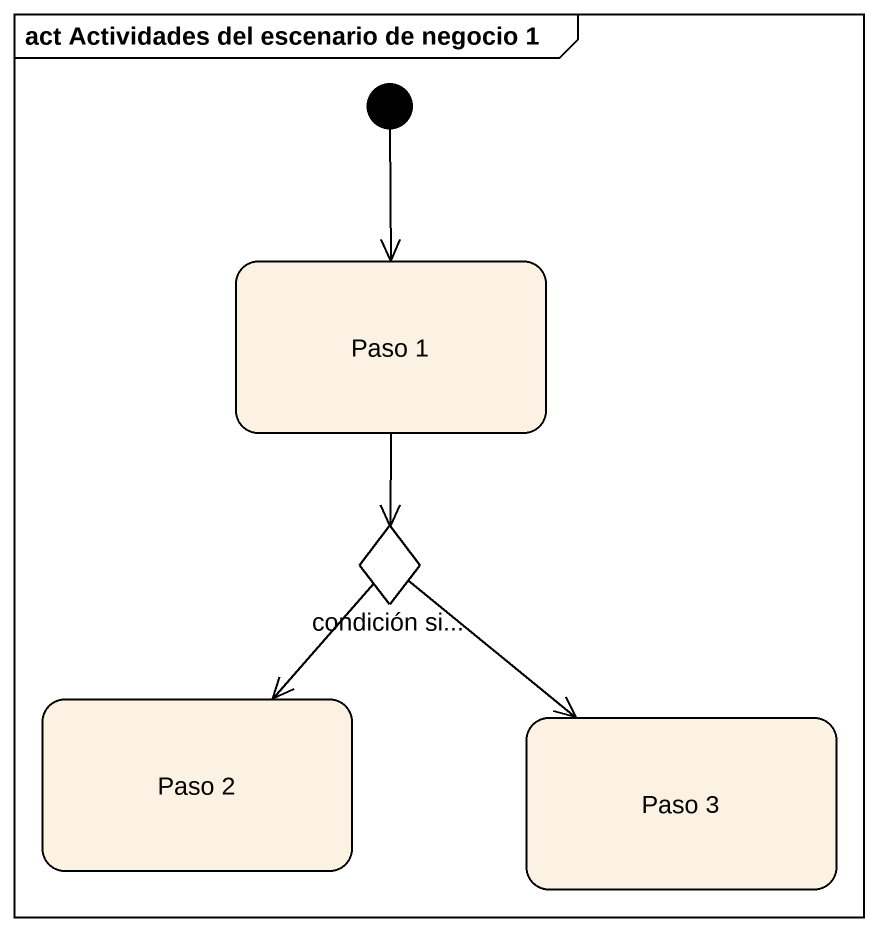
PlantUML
@startuml
mainframe act Actividades del escenario de negocio 1
hide empty description
state "Paso 1" as Paso_1
state "condición si..." as condición_si <<choice>>
state "Paso 2" as Paso_2
state "Paso 3" as Paso_3
[*] --> Paso_1
Paso_1 --> condición_si
condición_si --> Paso_2
condición_si --> Paso_3
@enduml
